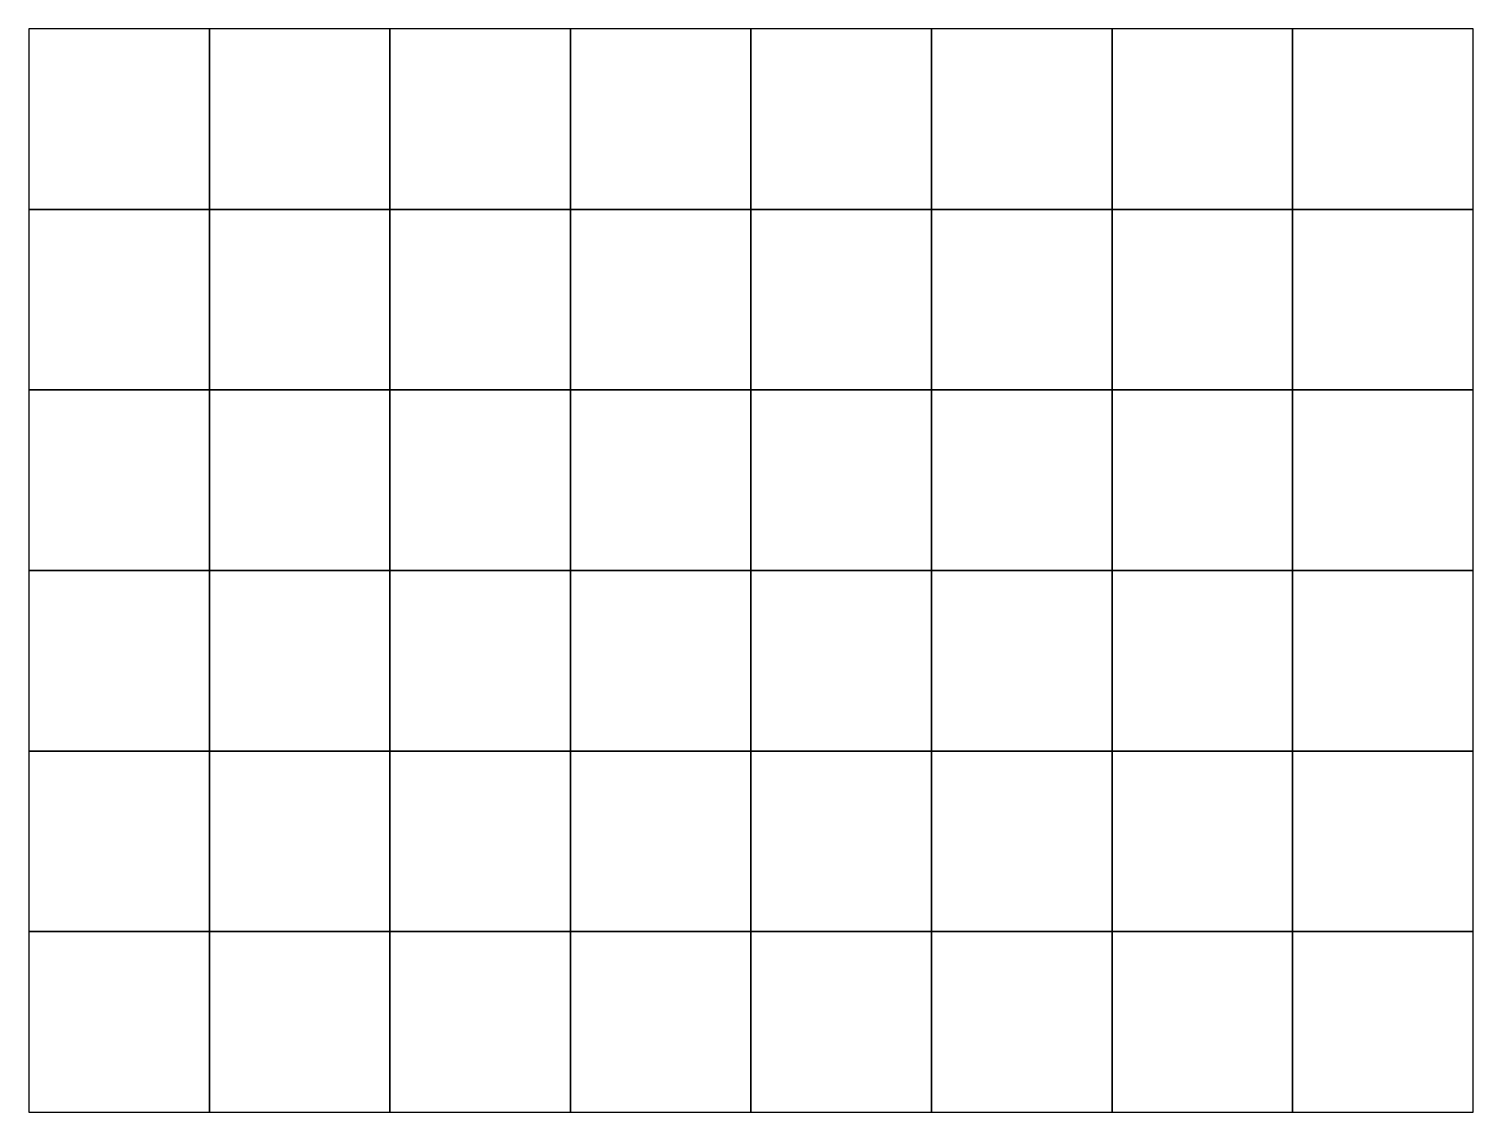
# Model space of a CAD drawing. Header units: millimetres. Extents: x 0 to 336, y 0 to 252.
import ezdxf

# ---------------------------------------------------------------- set-up
doc = ezdxf.new("R2010")
doc.units = ezdxf.units.MM
doc.layers.get('0').update_dxf_attribs({"lineweight": 25, "true_color": 0xffffff})

msp = doc.modelspace()

# ---------------------------------------------------------------- linework, layer by layer
for p, q in [((42, 252), (0, 252)), ((0, 252), (0, 210)), ((42, 210), (42, 252)), ((84, 252), (42, 252)), ((42, 252), (42, 210)), ((84, 210), (84, 252)), ((126, 252), (84, 252)), ((84, 252), (84, 210)), ((126, 210), (126, 252)), ((168, 252), (126, 252)), ((126, 252), (126, 210)), ((168, 210), (168, 252)), ((210, 252), (168, 252)), ((168, 252), (168, 210)), ((210, 210), (210, 252)), ((252, 252), (210, 252)), ((210, 252), (210, 210)), ((252, 210), (252, 252)), ((294, 252), (252, 252)), ((252, 252), (252, 210)), ((294, 210), (294, 252)), ((336, 252), (294, 252)), ((294, 252), (294, 210)), ((336, 210), (336, 252)), ((42, 210), (0, 210)), ((0, 210), (0, 168)), ((0, 210), (42, 210)), ((42, 168), (42, 210)), ((84, 210), (42, 210)), ((42, 210), (42, 168)), ((42, 210), (84, 210)), ((84, 168), (84, 210)), ((126, 210), (84, 210)), ((84, 210), (84, 168)), ((84, 210), (126, 210)), ((126, 168), (126, 210)), ((168, 210), (126, 210)), ((126, 210), (126, 168)), ((126, 210), (168, 210)), ((168, 168), (168, 210)), ((210, 210), (168, 210)), ((168, 210), (168, 168)), ((168, 210), (210, 210)), ((210, 168), (210, 210)), ((252, 210), (210, 210)), ((210, 210), (210, 168)), ((210, 210), (252, 210)), ((252, 168), (252, 210)), ((294, 210), (252, 210)), ((252, 210), (252, 168)), ((252, 210), (294, 210)), ((294, 168), (294, 210)), ((294, 210), (336, 210)), ((336, 210), (294, 210)), ((294, 210), (294, 168)), ((336, 168), (336, 210)), ((42, 168), (0, 168)), ((0, 168), (0, 126)), ((0, 168), (42, 168)), ((42, 126), (42, 168)), ((84, 168), (42, 168)), ((42, 168), (42, 126)), ((42, 168), (84, 168)), ((84, 126), (84, 168)), ((126, 168), (84, 168)), ((84, 168), (84, 126)), ((84, 168), (126, 168)), ((126, 126), (126, 168)), ((168, 168), (126, 168)), ((126, 168), (126, 126)), ((126, 168), (168, 168)), ((168, 126), (168, 168)), ((210, 168), (168, 168)), ((168, 168), (168, 126)), ((168, 168), (210, 168)), ((210, 126), (210, 168)), ((252, 168), (210, 168)), ((210, 168), (210, 126)), ((210, 168), (252, 168)), ((252, 126), (252, 168)), ((252, 168), (294, 168)), ((294, 168), (252, 168)), ((252, 168), (252, 126)), ((294, 126), (294, 168)), ((294, 168), (336, 168)), ((336, 168), (294, 168)), ((294, 168), (294, 126)), ((336, 126), (336, 168)), ((42, 126), (0, 126)), ((0, 126), (0, 84)), ((0, 126), (42, 126)), ((84, 126), (42, 126)), ((42, 126), (42, 84)), ((42, 84), (42, 126)), ((42, 126), (84, 126)), ((126, 126), (84, 126)), ((84, 126), (84, 84)), ((84, 84), (84, 126)), ((84, 126), (126, 126)), ((168, 126), (126, 126)), ((126, 126), (126, 84)), ((126, 84), (126, 126)), ((126, 126), (168, 126)), ((210, 126), (168, 126)), ((168, 126), (168, 84)), ((168, 84), (168, 126)), ((168, 126), (210, 126)), ((252, 126), (210, 126)), ((210, 126), (210, 84)), ((210, 84), (210, 126)), ((210, 126), (252, 126)), ((252, 84), (252, 126)), ((252, 126), (294, 126)), ((294, 126), (252, 126)), ((252, 126), (252, 84)), ((294, 84), (294, 126)), ((294, 126), (336, 126)), ((336, 126), (294, 126)), ((294, 126), (294, 84)), ((336, 84), (336, 126)), ((42, 84), (0, 84)), ((0, 84), (0, 42)), ((0, 84), (42, 84)), ((84, 84), (42, 84)), ((42, 84), (42, 42)), ((42, 42), (42, 84)), ((42, 84), (84, 84)), ((84, 42), (84, 84)), ((126, 84), (84, 84)), ((84, 84), (84, 42)), ((84, 84), (126, 84)), ((126, 42), (126, 84)), ((168, 84), (126, 84)), ((126, 84), (126, 42)), ((126, 84), (168, 84)), ((168, 42), (168, 84)), ((210, 84), (168, 84)), ((168, 84), (168, 42)), ((168, 84), (210, 84)), ((210, 42), (210, 84)), ((252, 84), (210, 84)), ((210, 84), (210, 42)), ((210, 84), (252, 84)), ((252, 42), (252, 84)), ((252, 84), (294, 84)), ((294, 84), (252, 84)), ((252, 84), (252, 42)), ((294, 42), (294, 84)), ((294, 84), (336, 84)), ((336, 84), (294, 84)), ((294, 84), (294, 42)), ((336, 42), (336, 84)), ((42, 42), (0, 42)), ((0, 42), (0, 0)), ((0, 42), (42, 42)), ((42, 0), (42, 42)), ((42, 42), (84, 42)), ((84, 42), (42, 42)), ((42, 42), (42, 0)), ((84, 0), (84, 42)), ((126, 42), (84, 42)), ((84, 42), (84, 0)), ((84, 42), (126, 42)), ((126, 0), (126, 42)), ((168, 42), (126, 42)), ((126, 42), (126, 0)), ((126, 42), (168, 42)), ((168, 0), (168, 42)), ((168, 42), (210, 42)), ((210, 42), (168, 42)), ((168, 42), (168, 0)), ((210, 0), (210, 42)), ((252, 42), (210, 42)), ((210, 42), (210, 0)), ((210, 42), (252, 42)), ((252, 0), (252, 42)), ((252, 42), (294, 42)), ((294, 42), (252, 42)), ((252, 42), (252, 0)), ((294, 0), (294, 42)), ((294, 42), (336, 42)), ((336, 42), (294, 42)), ((294, 42), (294, 0)), ((336, 0), (336, 42)), ((0, 0), (42, 0)), ((42, 0), (84, 0)), ((84, 0), (126, 0)), ((126, 0), (168, 0)), ((168, 0), (210, 0)), ((210, 0), (252, 0)), ((252, 0), (294, 0)), ((294, 0), (336, 0))]:
    msp.add_line(p, q)

doc.saveas('drawing.dxf')
